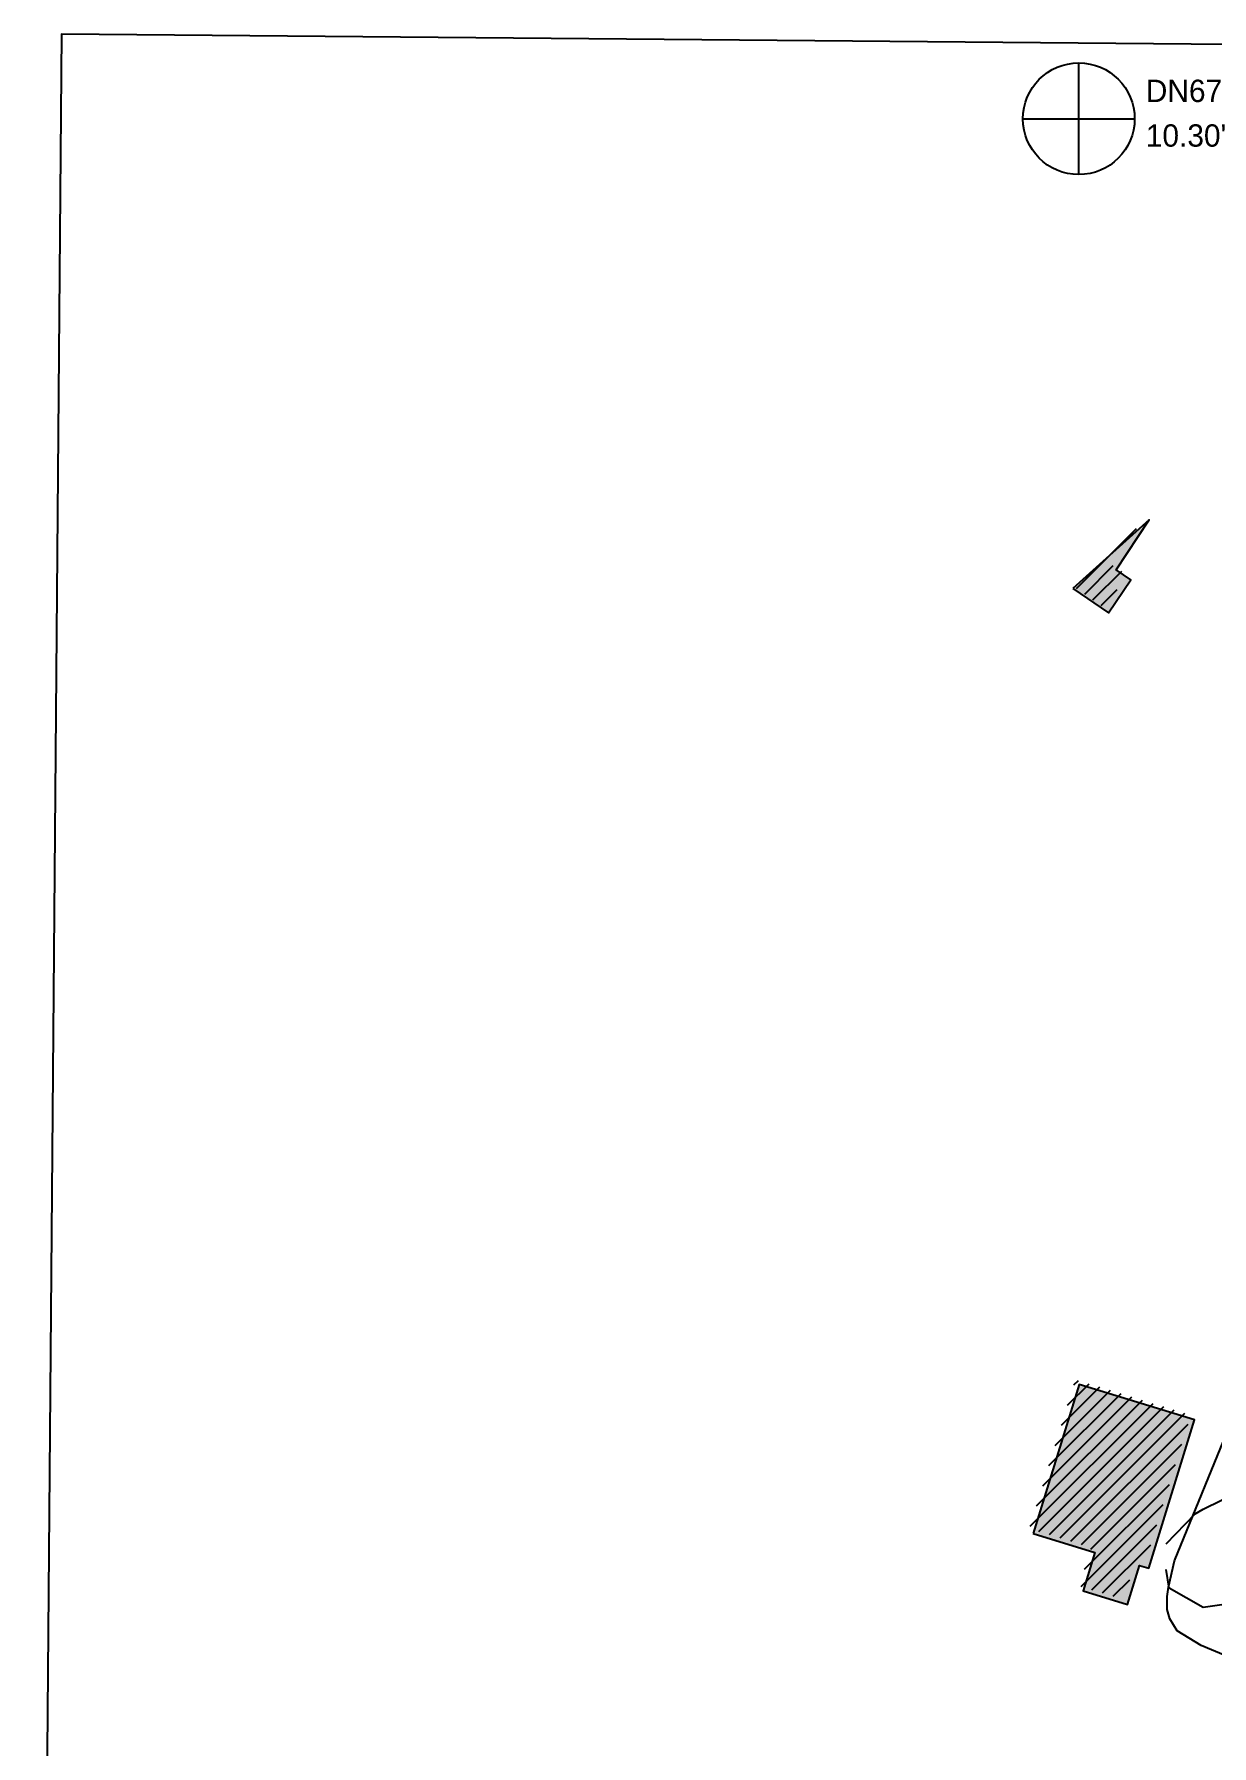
# Model space of a CAD drawing. Extents: x -12748497 to 5449789, y 79630 to 14464147.
# Drawn here: x 3133405 to 3135302, y 319705 to 322463 of the extents above; entities that cross this region are included whole.
import ezdxf

# ---------------------------------------------------------------- set-up
doc = ezdxf.new("R2010")
doc.units = 21
for name, color, linetype in [('BENCHMARKS', 2, 'Continuous'), ('BM_LABELS', 2, 'Continuous'), ('BUILDINGS', 9, 'Continuous'), ('CL_LOCAL', 4, 'Continuous'), ('CONTOUR_INDEX', 150, 'Continuous'), ('PLSS_QQ', 8, 'Continuous'), ('PLSS_SECTION', 7, 'Continuous')]:
    doc.layers.add(name, color=color, linetype=linetype)

msp = doc.modelspace()

# ---------------------------------------------------------------- hatches: boundary and pattern name
at = {"layer": 'BUILDINGS_HATCH'}
for points in [[(3135078.2, 321569.8), (3135135.6, 321530.7), (3135172, 321583.8), (3135148, 321599.7), (3135201.1, 321680.4)], [(3135014.5, 320046.6), (3135114, 320016), (3135094.9, 319954.2), (3135166.3, 319932.2), (3135185.8, 319995.3), (3135200.6, 319990.8), (3135274.4, 320229.7), (3135088.6, 320286.8)]]:
    msp.add_hatch(color=251, dxfattribs=at).paths.add_polyline_path(points)
at = {"layer": 'BUILDINGS_SHADOW'}
h = msp.add_hatch(dxfattribs=at)
h.set_pattern_fill('ANSI31', scale=5)
h.paths.add_polyline_path([(3135072.3, 321577.9), (3135129.7, 321538.8), (3135166.1, 321591.9), (3135142.1, 321607.7), (3135195.2, 321688.4)])
h = msp.add_hatch(dxfattribs=at)
h.set_pattern_fill('ANSI31', scale=5)
h.paths.add_polyline_path([(3135008.5, 320054.7), (3135108.1, 320024.1), (3135089, 319962.2), (3135160.4, 319940.3), (3135179.9, 320003.4), (3135194.7, 319998.8), (3135268.5, 320237.7), (3135082.7, 320294.8)])

# ---------------------------------------------------------------- linework, layer by layer
at = {"layer": 'BENCHMARKS'}
for p, q in [((3135087.9, 322237, 10.3), (3135087.9, 322417, 10.3)), ((3134997.9, 322327, 10.3), (3135177.9, 322327, 10.3))]:
    msp.add_line(p, q, dxfattribs=at)
msp.add_circle((3135087.9, 322327, 10.3), 90, dxfattribs=at)
at = {"layer": 'BUILDINGS'}
for points in [[(3135078.2, 321569.8), (3135135.6, 321530.7), (3135172, 321583.8), (3135148, 321599.7), (3135201.1, 321680.4), (3135078.2, 321569.8)], [(3135014.5, 320046.6), (3135114, 320016), (3135094.9, 319954.2), (3135166.3, 319932.2), (3135185.8, 319995.3), (3135200.6, 319990.8), (3135274.4, 320229.7), (3135088.6, 320286.8), (3135014.5, 320046.6)]]:
    msp.add_lwpolyline(points, close=True, dxfattribs=at)
at = {"layer": 'CL_LOCAL'}
msp.add_lwpolyline([(3136418.4, 319521.7), (3135775.4, 319684.8), (3135533.8, 319762), (3135284.9, 319866.1), (3135246.4, 319889.5), (3135234.6, 319908.9), (3135230.6, 319924.3), (3135230.5, 319945), (3135232.3, 319960.4), (3135242.3, 320002.5), (3135336.4, 320232.7)], dxfattribs=at)
at = {"layer": 'CONTOUR_INDEX', "elevation": 10}
msp.add_lwpolyline([(3135228.6, 320029.9), (3135275.3, 320078.4), (3135288.6, 320085.7), (3135348.6, 320115.5), (3135376.1, 320078.4), (3135398.2, 320018.4), (3135372.8, 319958.4), (3135348.6, 319936), (3135288.6, 319927.3), (3135233.3, 319958.4), (3135228.6, 319988.4)], dxfattribs=at)
at = {"layer": 'PLSS_QQ'}
msp.add_lwpolyline([(3138728.6, 322416.6), (3133448.7, 322463.2), (3133404.6, 317183.6), (3138499.8, 317138.6), (3138583.5, 317259.4), (3138688.7, 317625.4), (3138695.3, 318424.9), (3138590.4, 318489.2), (3138255, 318508), (3138699.3, 318899.3), (3138715.9, 320895.5), (3138676.3, 321090), (3138718.1, 321156.3), (3138728.6, 322416.6)], dxfattribs=at)
at = {"layer": 'PLSS_SECTION'}
msp.add_lwpolyline([(3138728.6, 322416.6), (3133448.7, 322463.2), (3133404.6, 317183.6), (3138499.8, 317138.6), (3138583.5, 317259.4), (3138688.7, 317625.4), (3138695.3, 318424.9), (3138590.4, 318489.2), (3138255, 318508), (3138699.3, 318899.3), (3138715.9, 320895.5), (3138676.3, 321090), (3138718.1, 321156.3), (3138728.6, 322416.6)], dxfattribs=at)
msp.add_lwpolyline([(3138728.6, 322416.6), (3133448.7, 322463.2), (3133404.6, 317183.6), (3138499.8, 317138.6), (3138583.5, 317259.4), (3138688.7, 317625.4), (3138695.3, 318424.9), (3138590.4, 318489.2), (3138255, 318508), (3138699.3, 318899.3), (3138715.9, 320895.5), (3138676.3, 321090), (3138718.1, 321156.3), (3138728.6, 322416.6)], dxfattribs=at)

# ---------------------------------------------------------------- texts
at = {"layer": 'BM_LABELS'}
for s, p in [('DN6711 ADK A', (3135195.9, 322354, 10.3)), ("10.30'", (3135195.9, 322282, 10.3))]:
    msp.add_text(s, height=36, dxfattribs=at).set_placement(p)

doc.saveas('drawing.dxf')
